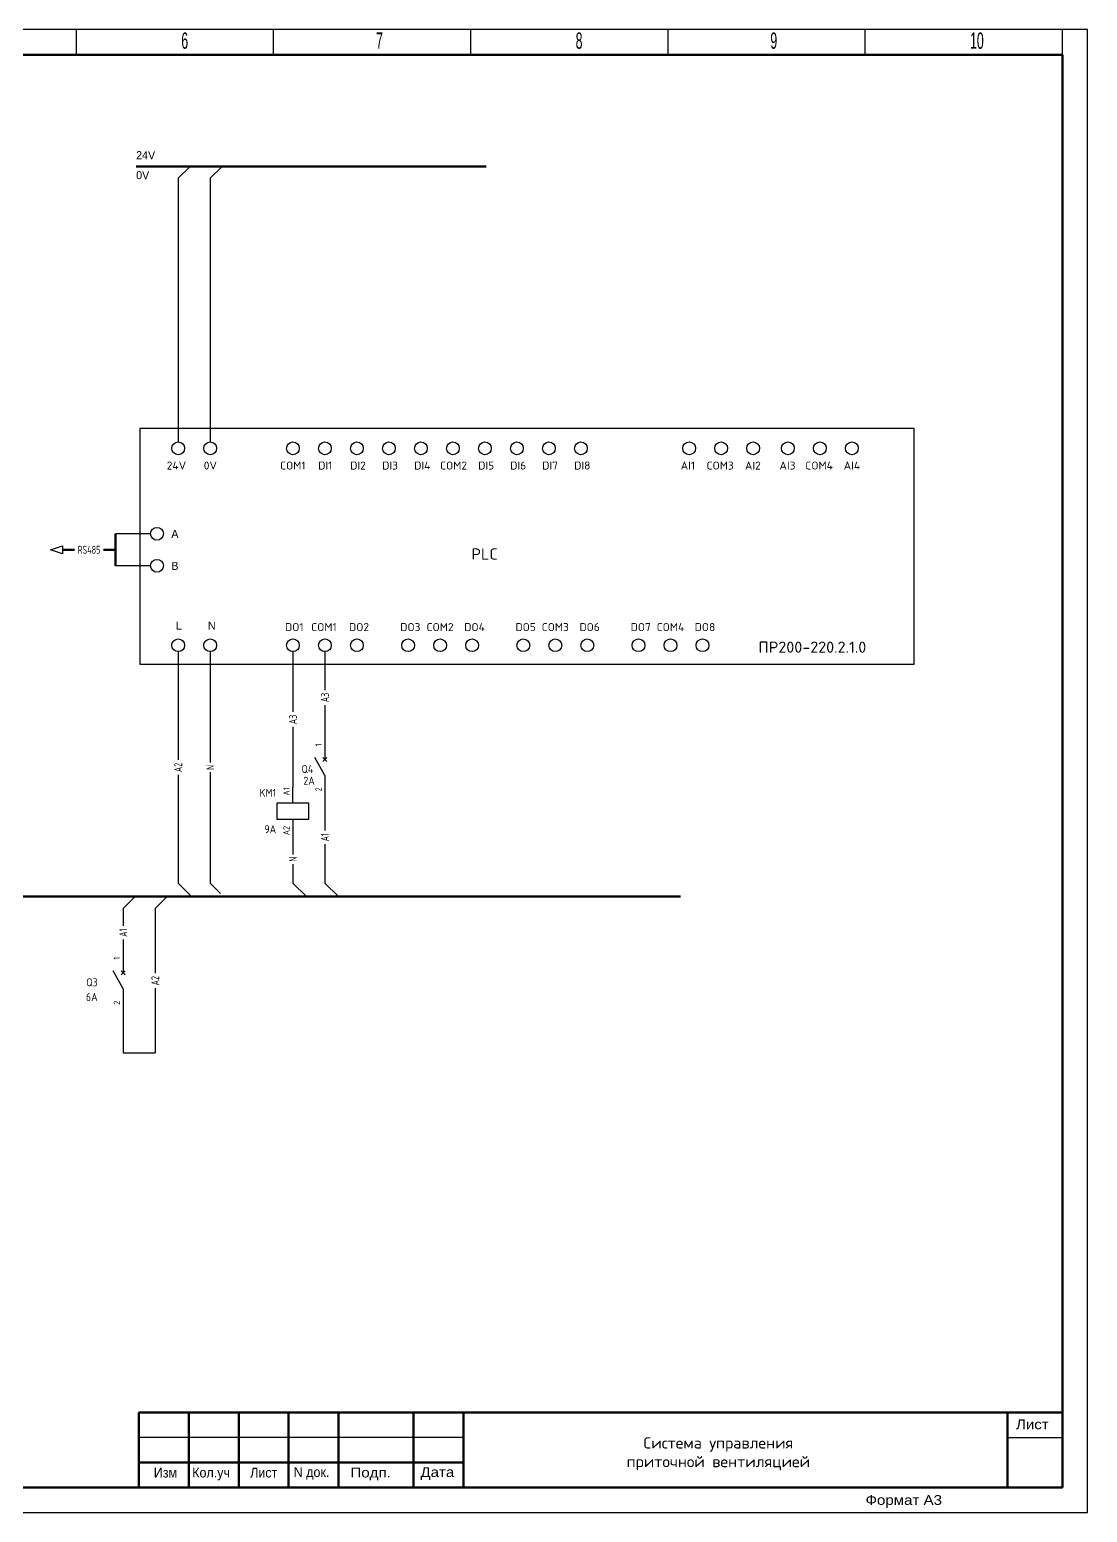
# Model space of a CAD drawing. Extents: x -644 to 2320, y -847 to 99.
# Drawn here: x 220.4 to 550.9, y -667.7 to -204.4 of the extents above; entities that cross this region are included whole.
import ezdxf
from ezdxf.enums import TextEntityAlignment as Align

# ---------------------------------------------------------------- set-up
doc = ezdxf.new("R2010")
doc.units = 0
doc.linetypes.add('Caddy_Solid', pattern=[0])
for name, color, linetype in [('100', 7, 'Continuous'), ('DESC', 1, 'Continuous'), ('MISC', 7, 'Continuous'), ('SYMS', 7, 'Continuous'), ('TAGS', 7, 'Continuous'), ('TERMS', 7, 'Continuous'), ('WIREFIXED', 130, 'Continuous'), ('WIRES', 7, 'Continuous')]:
    doc.layers.add(name, color=color, linetype=linetype)
doc.styles.add('Caddy_Vectorfont1n', font='arial.ttf', dxfattribs={"width": 1.1})
doc.styles.add('Caddy_Vectorfont1p', font='arial.ttf', dxfattribs={"width": 0.9})
doc.styles.add('SIMPLEX', font='simplex')
doc.styles.add('WD_IEC', font='ISOCP2.shx', dxfattribs={"width": 0.9, "height": 4})

# ---------------------------------------------------------------- blocks, each defined once
blk = doc.blocks.new('WD_WNV1')
at = {"style": 'WD_IEC', "width": 0.8}
blk.add_attdef('WIRENO', text='', height=2.5, rotation=90, dxfattribs=at).set_placement((0, 0), align=Align.MIDDLE_CENTER)
at = {"style": 'WD_IEC', "flags": 1}
for tag, p in [('W04USER', (0, 0.375)), ('W05USER', (0, 0.25)), ('W03USER', (0, 0.5)), ('W06USER', (0, 0.125)), ('W07USER', (0, 0)), ('W02USER', (0, 0.625)), ('W01USER', (0, 0.75)), ('W08USER', (0, -0.125)), ('W09USER', (0, -0.25)), ('W10USER', (0, -0.375))]:
    blk.add_attdef(tag, text='', height=0.08, dxfattribs=at).set_placement(p, align=Align.CENTER)
at = {"style": 'WD_IEC'}
for tag, p in [('X2_TINY_DOT_DONT_REMOVE', (0, 1)), ('X8_TINY_DOT_DONT_REMOVE', (0, -1))]:
    blk.add_attdef(tag, p, '', height=0.002, dxfattribs=at)
at = {"style": 'WD_IEC', "flags": 1}
for tag, p in [('X2TERM01', (0, 1)), ('X8TERM01', (0, -1))]:
    blk.add_attdef(tag, p, '', height=0.2, dxfattribs=at)
blk = doc.blocks.new('VCB1')
for p, q in [((0, 7.5), (0, 2.5)), ((0, -2.5), (-3.12, 3.12)), ((0.62, 1.88), (-0.62, 3.12)), ((-0.62, 1.88), (0.62, 3.12)), ((0, -2.5), (0, -7.5))]:
    blk.add_line(p, q)
at = {"style": 'WD_IEC'}
for tag, p in [('INST', (-8, 5.25)), ('TAG1', (-8, -1.75)), ('LOC', (-8, 1.75)), ('RATING1', (-8, -6.35)), ('DESC1', (-8, -14.35)), ('DESC2', (-8, -17.85)), ('DESC3', (-8, -21.35))]:
    blk.add_attdef(tag, text='', height=2.5, dxfattribs=at).set_placement(p, align=Align.RIGHT)
blk.add_attdef('TERM01', text='', height=2, rotation=90, dxfattribs=at).set_placement((-1, 7.5), align=Align.RIGHT)
at = {"style": 'WD_IEC', "flags": 1}
for tag, p, height in [('X2TERM01', (0, 7.5), 0.32), ('MFG', (2.75, 6.5), 1.5), ('CAT', (2.75, 4), 1.5), ('X4LINK', (-2, 0), 0.32), ('X1LINK', (-0.5, 0), 0.32), ('X8TERM02', (0, -7.5), 0.32), ('ASSYCODE', (1, -9), 1), ('FAMILY', (1, -10.5), 1), ('CATDESC', (1, -12), 1), ('CONTACT', (1, -13.5), 1), ('COMMON', (2.25, -14.75), 1)]:
    blk.add_attdef(tag, p, '', height=height, dxfattribs=at)
at = {"style": 'WD_IEC'}
blk.add_attdef('TERM02', (-1, -7.5), '', height=2, rotation=90, dxfattribs=at)
at = {"lineweight": 15, "style": 'WD_IEC'}
blk.add_attdef('XREF', text='', height=2.5, dxfattribs=at).set_placement((-8, -10.35), align=Align.RIGHT)
blk = doc.blocks.new('VMS1')
for p, q in [((0, 2.5), (0, 7.5)), ((0, -2.5), (0, -7.5))]:
    blk.add_line(p, q)
blk.add_lwpolyline([(-5, 2.5), (-5, -2.5), (5, -2.5), (5, 2.5)], close=True)
at = {"style": 'WD_IEC'}
for tag, p in [('INST', (-5.25, 10.5)), ('LOC', (-5.25, 7.5)), ('TAG1', (-5.25, 4.5)), ('DESC1', (-5.25, -6.85)), ('DESC2', (-5.25, -9.85)), ('DESC3', (-5.25, -12.85))]:
    blk.add_attdef(tag, text='', height=2.5, dxfattribs=at).set_placement(p, align=Align.RIGHT)
blk.add_attdef('TERM01', text='', height=2, rotation=90, dxfattribs=at).set_placement((-1, 7.5), align=Align.RIGHT)
at = {"style": 'WD_IEC', "flags": 1}
for tag, p, height in [('X2TERM01', (0, 7.5), 0.32), ('X4LINK', (-5, 0), 0.32), ('X1LINK', (5, 0), 0.32), ('ASSYCODE', (1, -4), 1), ('FAMILY', (1, -5.5), 1), ('X8TERM02', (0, -7.5), 0.32), ('CATDESC', (1, -7), 1)]:
    blk.add_attdef(tag, p, '', height=height, dxfattribs=at)
at = {"style": 'WD_IEC', "flags": 9}
for tag, p in [('MFG', (-6, 1)), ('CAT', (-6, -1.5))]:
    blk.add_attdef(tag, text='', height=1.5, dxfattribs=at).set_placement(p, align=Align.RIGHT)
at = {"style": 'WD_IEC'}
blk.add_attdef('TERM02', (-1, -7.5), '', height=2, rotation=90, dxfattribs=at)
at = {"lineweight": 9, "style": 'WD_IEC'}
for tag, p in [('NO', (-5.5, -16.5)), ('NC', (-5.5, -19.5))]:
    blk.add_attdef(tag, text='', height=2.5, dxfattribs=at).set_placement(p, align=Align.TOP_RIGHT)
for tag, p in [('XREFNO', (-4, -16.5)), ('XREFNC', (-4, -19.5))]:
    blk.add_attdef(tag, text='', height=2.5, dxfattribs=at).set_placement(p, align=Align.TOP_LEFT)
blk = doc.blocks.new('HA1S3')
blk.add_lwpolyline([(-3.75, 0), (0, 1.25), (0, -1.25)], close=True)
at = {"style": 'WD_IEC'}
blk.add_attdef('XREF', text='', height=2.5, dxfattribs=at).set_placement((-5, 0), align=Align.MIDDLE_RIGHT)
at = {"style": 'WD_IEC', "flags": 1}
blk.add_attdef('SIGCODE', text='', height=1, dxfattribs=at).set_placement((-2.5, 1.8), align=Align.RIGHT)
at = {"style": 'WD_IEC'}
for tag, p, height, flags in [('X1TERM01', (0, 0), 0.32, 1), ('WIRENO', (1.25, 1), 2.5, 8)]:
    blk.add_attdef(tag, p, '', height=height, dxfattribs=dict(at, flags=flags))
blk.add_attdef('DESC1', text='', height=2.5, dxfattribs=at).set_placement((1.25, -1), align=Align.TOP_LEFT)
blk = doc.blocks.new('WD_WNH1')
at = {"style": 'WD_IEC', "width": 0.8}
blk.add_attdef('WIRENO', text='', height=2.5, dxfattribs=at).set_placement((0, 0), align=Align.MIDDLE_CENTER)
at = {"style": 'WD_IEC'}
for tag, p in [('X4_TINY_DOT_DONT_REMOVE', (-1, 0)), ('X1_TINY_DOT_DONT_REMOVE', (1, 0))]:
    blk.add_attdef(tag, p, '', height=0.002, dxfattribs=at)
at = {"style": 'WD_IEC', "flags": 1}
for tag, p in [('X4TERM01', (-1, 0)), ('X1TERM01', (1, 0))]:
    blk.add_attdef(tag, p, '', height=0.2, dxfattribs=at)
for tag, p in [('W04USER', (0, 0.375)), ('W05USER', (0, 0.25)), ('W03USER', (0, 0.5)), ('W06USER', (0, 0.125)), ('W07USER', (0, 0)), ('W02USER', (0, 0.625)), ('W01USER', (0, 0.75)), ('W08USER', (0, -0.125)), ('W09USER', (0, -0.25)), ('W10USER', (0, -0.375))]:
    blk.add_attdef(tag, text='', height=0.08, dxfattribs=at).set_placement(p, align=Align.CENTER)

msp = doc.modelspace()

# ---------------------------------------------------------------- linework, layer by layer
at = {"linetype": 'Caddy_Solid', "lineweight": 25}
for p, q in [((234.99, -212.22), (234.99, -204.42)), ((296.61, -212.22), (296.61, -204.42)), ((358.23, -212.22), (358.23, -204.42)), ((419.85, -212.22), (419.85, -204.42)), ((481.47, -212.22), (481.47, -204.42)), ((543.09, -212.22), (543.09, -204.42))]:
    msp.add_line(p, q, dxfattribs=at)
at = {"layer": '100', "linetype": 'Caddy_Solid', "lineweight": 50}
for p, q in [((-73.11, -212.31), (543.09, -212.31)), ((543.09, -212.31), (543.09, -659.94)), ((254.49, -636.54), (543.09, -636.54)), ((254.49, -659.94), (254.49, -636.54)), ((270.09, -659.94), (270.09, -636.54)), ((285.69, -659.94), (285.69, -636.54)), ((301.29, -659.94), (301.29, -636.54)), ((316.89, -659.94), (316.89, -636.54)), ((340.29, -659.94), (340.29, -636.54)), ((355.89, -659.94), (355.89, -636.54)), ((525.93, -659.94), (525.93, -636.54)), ((254.49, -652.14), (355.89, -652.14)), ((543.09, -659.94), (-91.83, -659.94))]:
    msp.add_line(p, q, dxfattribs=at)
at = {"layer": '100', "linetype": 'Caddy_Solid', "lineweight": 25}
for p, q in [((355.89, -644.34), (254.49, -644.34)), ((525.93, -644.34), (543.09, -644.34))]:
    msp.add_line(p, q, dxfattribs=at)
at = {"layer": 'SYMS', "lineweight": 60}
for p, q in [((253.64, -247.14), (363.04, -247.14)), ((0.7, -475.33), (423.7, -475.33))]:
    msp.add_line(p, q, dxfattribs=at)
at = {"layer": 'SYMS'}
for points in [[(-104.31, -667.74), (550.89, -667.74), (550.89, -204.42), (-104.31, -204.42)], [(496.81, -329.06), (254.74, -329.06), (254.74, -402.69), (496.81, -402.69)]]:
    msp.add_lwpolyline(points, close=True, dxfattribs=at)
for centre in [(266.78, -335.23), (276.78, -335.23), (302.63, -335.23), (312.63, -335.23), (322.63, -335.23), (332.63, -335.23), (342.63, -335.23), (352.63, -335.23), (362.63, -335.23), (372.63, -335.23), (382.63, -335.23), (392.63, -335.23), (426.45, -335.23), (436.45, -335.23), (446.45, -335.23), (457.31, -335.23), (467.31, -335.23), (477.31, -335.23), (260.14, -361.95), (260.14, -371.95), (266.78, -396.78), (276.78, -396.78), (302.63, -396.78), (312.63, -396.78), (322.63, -396.78), (338.63, -396.78), (348.63, -396.78), (358.63, -396.78), (374.63, -396.78), (384.63, -396.78), (394.63, -396.78), (410.63, -396.78), (420.63, -396.78), (430.63, -396.78)]:
    msp.add_circle(centre, 2, dxfattribs=at)
at = {"layer": 'WIRES'}
for p, q in [((266.78, -250.86), (270.5, -247.14)), ((276.78, -250.86), (280.5, -247.14)), ((266.78, -250.86), (266.78, -333.23)), ((276.78, -250.86), (276.78, -333.23)), ((258.14, -361.95), (247.18, -361.95)), ((258.14, -371.95), (247.18, -371.95)), ((266.78, -398.78), (266.78, -432.6)), ((276.78, -398.78), (276.78, -433.46)), ((302.63, -398.78), (302.63, -417.63)), ((312.63, -398.78), (312.63, -410.78)), ((312.63, -415.46), (312.63, -427.46)), ((302.63, -422.32), (302.63, -441.17)), ((266.78, -437.32), (266.78, -471.13)), ((276.78, -436.46), (276.78, -471.13)), ((312.63, -442.46), (312.63, -454.69)), ((302.63, -456.17), (302.63, -462.15)), ((312.63, -458.89), (312.63, -471.13)), ((302.63, -465.15), (302.63, -471.13)), ((266.78, -471.13), (270.98, -475.33)), ((276.78, -471.13), (279.96, -474.31)), ((302.63, -471.13), (306.83, -475.33)), ((312.63, -471.13), (316.83, -475.33)), ((249.6, -479.05), (253.32, -475.33)), ((259.6, -479.05), (263.32, -475.33)), ((249.6, -479.05), (249.6, -484.48)), ((259.6, -479.05), (259.6, -499.25)), ((249.6, -488.68), (249.6, -494.11)), ((259.6, -503.97), (259.6, -524.17)), ((249.6, -509.11), (249.6, -524.17)), ((249.6, -524.17), (259.6, -524.17))]:
    msp.add_line(p, q, dxfattribs=at)
at = {"layer": 'WIRES', "lineweight": 60}
for p, q in [((247.18, -371.95), (247.18, -361.95)), ((234.38, -366.95), (230.66, -366.95)), ((247.18, -366.95), (243.46, -366.95))]:
    msp.add_line(p, q, dxfattribs=at)

# ---------------------------------------------------------------- block references
at = {"layer": 'SYMS'}
msp.add_blockref('HA1S3', (230.66, -366.95), dxfattribs=at)
ref = msp.add_blockref('VCB1', (312.63, -434.96), dxfattribs=at)
ref.add_attrib('TERM02', '2', (311.63, -442.46), dxfattribs={"layer": 'TERMS', "height": 2, "rotation": 90, "style": 'WD_IEC'})
ref.add_attrib('TERM01', '1', dxfattribs={"layer": 'TERMS', "height": 2, "rotation": 90, "style": 'WD_IEC'}).set_placement((311.63, -427.46), align=Align.RIGHT)
ref.add_attrib('DESC1', '2A', dxfattribs={"layer": 'DESC', "height": 2.5, "style": 'WD_IEC'}).set_placement((309.45, -440.38), align=Align.RIGHT)
ref.add_attrib('TAG1', 'Q4', dxfattribs={"layer": 'TAGS', "height": 2.5, "style": 'WD_IEC'}).set_placement((308.97, -436.71), align=Align.RIGHT)
ref = msp.add_blockref('VMS1', (302.63, -448.67), dxfattribs=at)
ref.add_attrib('TERM02', 'A2', (301.63, -456.17), dxfattribs={"layer": 'TERMS', "height": 2, "rotation": 90, "style": 'WD_IEC'})
ref.add_attrib('TERM01', 'A1', dxfattribs={"layer": 'TERMS', "height": 2, "rotation": 90, "style": 'WD_IEC'}).set_placement((301.63, -441.17), align=Align.RIGHT)
ref.add_attrib('DESC1', '9A', dxfattribs={"layer": 'DESC', "height": 2.5, "style": 'WD_IEC'}).set_placement((297.38, -455.52), align=Align.RIGHT)
ref.add_attrib('TAG1', 'KM1', dxfattribs={"layer": 'TAGS', "height": 2.5, "style": 'WD_IEC'}).set_placement((297.38, -444.17), align=Align.RIGHT)
ref = msp.add_blockref('VCB1', (249.6, -501.61), dxfattribs=at)
ref.add_attrib('TERM02', '2', (248.6, -509.11), dxfattribs={"layer": 'TERMS', "height": 2, "rotation": 90, "style": 'WD_IEC'})
ref.add_attrib('TERM01', '1', dxfattribs={"layer": 'TERMS', "height": 2, "rotation": 90, "style": 'WD_IEC'}).set_placement((248.6, -494.11), align=Align.RIGHT)
ref.add_attrib('DESC1', '6A', dxfattribs={"layer": 'DESC', "height": 2.5, "style": 'WD_IEC'}).set_placement((241.6, -507.96), align=Align.RIGHT)
ref.add_attrib('TAG1', 'Q3', dxfattribs={"layer": 'TAGS', "height": 2.5, "style": 'WD_IEC'}).set_placement((241.6, -503.36), align=Align.RIGHT)
at = {"layer": 'WIREFIXED'}
ref = msp.add_blockref('WD_WNH1', (238.92, -366.95), dxfattribs=at)
ref.add_attrib('X4_TINY_DOT_DONT_REMOVE', '.', (234.38, -366.95), dxfattribs={"layer": 'MISC', "height": 0.002, "style": 'WD_IEC'})
ref.add_attrib('X1_TINY_DOT_DONT_REMOVE', '.', (243.46, -366.95), dxfattribs={"layer": 'MISC', "height": 0.002, "style": 'WD_IEC'})
ref.add_attrib('WIRENOF', 'RS485', dxfattribs={"height": 2.5, "style": 'WD_IEC', "width": 0.8}).set_placement((238.92, -366.95), align=Align.MIDDLE_CENTER)
ref = msp.add_blockref('WD_WNV1', (312.63, -413.12), dxfattribs=at)
ref.add_attrib('X8_TINY_DOT_DONT_REMOVE', '.', (312.63, -415.46), dxfattribs={"layer": 'MISC', "height": 0.002, "style": 'WD_IEC'})
ref.add_attrib('X2_TINY_DOT_DONT_REMOVE', '.', (312.63, -410.78), dxfattribs={"layer": 'MISC', "height": 0.002, "style": 'WD_IEC'})
ref.add_attrib('WIRENOF', 'A3', dxfattribs={"height": 2.5, "rotation": 90, "style": 'WD_IEC', "width": 0.8}).set_placement((312.63, -413.12), align=Align.MIDDLE_CENTER)
ref = msp.add_blockref('WD_WNV1', (302.63, -419.98), dxfattribs=at)
ref.add_attrib('X8_TINY_DOT_DONT_REMOVE', '.', (302.63, -422.32), dxfattribs={"layer": 'MISC', "height": 0.002, "style": 'WD_IEC'})
ref.add_attrib('X2_TINY_DOT_DONT_REMOVE', '.', (302.63, -417.63), dxfattribs={"layer": 'MISC', "height": 0.002, "style": 'WD_IEC'})
ref.add_attrib('WIRENOF', 'A3', dxfattribs={"height": 2.5, "rotation": 90, "style": 'WD_IEC', "width": 0.8}).set_placement((302.63, -419.98), align=Align.MIDDLE_CENTER)
ref = msp.add_blockref('WD_WNV1', (266.78, -434.96), dxfattribs=at)
ref.add_attrib('X8_TINY_DOT_DONT_REMOVE', '.', (266.78, -437.32), dxfattribs={"layer": 'MISC', "height": 0.002, "style": 'WD_IEC'})
ref.add_attrib('X2_TINY_DOT_DONT_REMOVE', '.', (266.78, -432.6), dxfattribs={"layer": 'MISC', "height": 0.002, "style": 'WD_IEC'})
ref.add_attrib('WIRENOF', 'A2', dxfattribs={"height": 2.5, "rotation": 90, "style": 'WD_IEC', "width": 0.8}).set_placement((266.78, -434.96), align=Align.MIDDLE_CENTER)
ref = msp.add_blockref('WD_WNV1', (276.78, -434.96), dxfattribs=at)
ref.add_attrib('X8_TINY_DOT_DONT_REMOVE', '.', (276.78, -436.46), dxfattribs={"layer": 'MISC', "height": 0.002, "style": 'WD_IEC'})
ref.add_attrib('X2_TINY_DOT_DONT_REMOVE', '.', (276.78, -433.46), dxfattribs={"layer": 'MISC', "height": 0.002, "style": 'WD_IEC'})
ref.add_attrib('WIRENOF', 'N', dxfattribs={"height": 2.5, "rotation": 90, "style": 'WD_IEC', "width": 0.8}).set_placement((276.78, -434.96), align=Align.MIDDLE_CENTER)
ref = msp.add_blockref('WD_WNV1', (312.63, -456.79), dxfattribs=at)
ref.add_attrib('X8_TINY_DOT_DONT_REMOVE', '.', (312.63, -458.89), dxfattribs={"layer": 'MISC', "height": 0.002, "style": 'WD_IEC'})
ref.add_attrib('X2_TINY_DOT_DONT_REMOVE', '.', (312.63, -454.69), dxfattribs={"layer": 'MISC', "height": 0.002, "style": 'WD_IEC'})
ref.add_attrib('WIRENOF', 'A1', dxfattribs={"height": 2.5, "rotation": 90, "style": 'WD_IEC', "width": 0.8}).set_placement((312.63, -456.79), align=Align.MIDDLE_CENTER)
ref = msp.add_blockref('WD_WNV1', (302.63, -463.65), dxfattribs=at)
ref.add_attrib('X8_TINY_DOT_DONT_REMOVE', '.', (302.63, -465.15), dxfattribs={"layer": 'MISC', "height": 0.002, "style": 'WD_IEC'})
ref.add_attrib('X2_TINY_DOT_DONT_REMOVE', '.', (302.63, -462.15), dxfattribs={"layer": 'MISC', "height": 0.002, "style": 'WD_IEC'})
ref.add_attrib('WIRENOF', 'N', dxfattribs={"height": 2.5, "rotation": 90, "style": 'WD_IEC', "width": 0.8}).set_placement((302.63, -463.65), align=Align.MIDDLE_CENTER)
ref = msp.add_blockref('WD_WNV1', (249.6, -486.58), dxfattribs=at)
ref.add_attrib('X8_TINY_DOT_DONT_REMOVE', '.', (249.6, -488.68), dxfattribs={"layer": 'MISC', "height": 0.002, "style": 'WD_IEC'})
ref.add_attrib('X2_TINY_DOT_DONT_REMOVE', '.', (249.6, -484.48), dxfattribs={"layer": 'MISC', "height": 0.002, "style": 'WD_IEC'})
ref.add_attrib('WIRENOF', 'A1', dxfattribs={"height": 2.5, "rotation": 90, "style": 'WD_IEC', "width": 0.8}).set_placement((249.6, -486.58), align=Align.MIDDLE_CENTER)
ref = msp.add_blockref('WD_WNV1', (259.6, -501.61), dxfattribs=at)
ref.add_attrib('X8_TINY_DOT_DONT_REMOVE', '.', (259.6, -503.97), dxfattribs={"layer": 'MISC', "height": 0.002, "style": 'WD_IEC'})
ref.add_attrib('X2_TINY_DOT_DONT_REMOVE', '.', (259.6, -499.25), dxfattribs={"layer": 'MISC', "height": 0.002, "style": 'WD_IEC'})
ref.add_attrib('WIRENOF', 'A2', dxfattribs={"height": 2.5, "rotation": 90, "style": 'WD_IEC', "width": 0.8}).set_placement((259.6, -501.61), align=Align.MIDDLE_CENTER)

# ---------------------------------------------------------------- texts
at = {"lineweight": 60, "style": 'Caddy_Vectorfont1p', "width": 0.54}
for s, height, p in [('6', 5.11, (267.75, -210.41)), ('7', 5.11, (328.59, -210.41)), ('8', 5.11, (390.99, -210.41)), ('9', 5.11, (451.83, -210.41)), ('10', 5.109, (514.23, -210.41))]:
    msp.add_text(s, height=height, dxfattribs=at).set_placement(p)
at = {"layer": '100', "lineweight": 25, "style": 'Caddy_Vectorfont1n'}
for s, width, p in [('Лист', 1.1, (528.58, -641.78)), ('Изм', 0.913, (259.15, -656.86)), ('Кол.уч', 0.913, (271.16, -656.84)), ('Лист', 0.913, (289.26, -656.86)), ('N док.', 0.913, (302.86, -656.69)), ('Подп.', 1.1, (320.61, -656.84)), ('Дата', 1.1, (342.48, -656.7)), ('Формат А3', 1.1, (481.57, -665.41))]:
    msp.add_text(s, height=3.065, dxfattribs=dict(at, width=width)).set_placement(p)
at = {"layer": 'SYMS', "char_height": 2.5, "attachment_point": 1}
for s, insert in [('24V', (253.64, -242.39)), ('0V', (253.64, -248.64)), ('A', (264.63, -360.73)), ('B', (264.63, -370.73)), ('L', (266.07, -389.4)), ('N', (276.07, -389.4))]:
    msp.add_mtext_dynamic_manual_height_columns(s, width=10.4961, gutter_width=12.5, heights=[0], dxfattribs=dict(at, insert=insert))
at = {"layer": 'SYMS', "style": 'SIMPLEX'}
for s, width, heights, insert, char_height, attachment_point in [('24V', 10.4961, [0], (263.19, -339.38), 2.5, 1), ('0V', 10.4961, [0], (274.76, -339.38), 2.5, 1), ('COM1', 10.4961, [0], (298.62, -339.38), 2.5, 1), ('DI1', 10.4961, [0], (310.54, -339.38), 2.5, 1), ('DI2', 10.4961, [0], (320.54, -339.38), 2.5, 1), ('DI3', 10.4961, [0], (330.54, -339.38), 2.5, 1), ('DI4', 10.4961, [0], (340.54, -339.38), 2.5, 1), ('COM2', 10.4961, [0], (348.62, -339.38), 2.5, 1), ('DI5', 10.4961, [0], (360.54, -339.38), 2.5, 1), ('DI6', 10.4961, [0], (370.54, -339.38), 2.5, 1), ('DI7', 10.4961, [0], (380.54, -339.38), 2.5, 1), ('DI8', 10.4961, [0], (390.54, -339.38), 2.5, 1), ('AI1', 10.4961, [0], (423.81, -339.38), 2.5, 1), ('COM3', 10.4961, [0], (431.9, -339.38), 2.5, 1), ('AI2', 10.4961, [0], (443.87, -339.38), 2.5, 1), ('AI3', 10.4961, [0], (454.67, -339.38), 2.5, 1), ('COM4', 10.4961, [0], (462.76, -339.38), 2.5, 1), ('AI4', 10.4961, [0], (474.74, -339.38), 2.5, 1), ('PLC', 43.2994, [0], (358.39, -366.52), 3.5, 1), ('DO1', 10.4961, [0], (300.17, -389.86), 2.5, 1), ('COM1', 10.4961, [0], (308.34, -389.86), 2.5, 1), ('DO2', 10.4961, [0], (320.17, -389.86), 2.5, 1), ('DO3', 10.4961, [0], (336.17, -389.86), 2.5, 1), ('COM2', 10.4961, [0], (344.4, -389.86), 2.5, 1), ('DO4', 10.4961, [0], (356.17, -389.86), 2.5, 1), ('DO5', 10.4961, [0], (372.17, -389.86), 2.5, 1), ('COM3', 10.4961, [0], (380.38, -389.86), 2.5, 1), ('DO6', 10.4961, [0], (392.17, -389.86), 2.5, 1), ('DO7', 10.4961, [0], (408.17, -389.86), 2.5, 1), ('COM4', 10.4961, [0], (416.3, -389.86), 2.5, 1), ('DO8', 10.4961, [0], (428.17, -389.86), 2.5, 1), ('ПР200-220.2.1.0', 43.8635, [0], (448.1, -395.63), 3.5, 1), ('Система управления \\Pприточной вентиляцией', 75.5601, [13.8], (435.58, -649.44), 3.5, 5)]:
    msp.add_mtext_dynamic_manual_height_columns(s, width=width, gutter_width=12.5, heights=heights, dxfattribs=dict(at, insert=insert, char_height=char_height, attachment_point=attachment_point))

doc.saveas('drawing.dxf')
